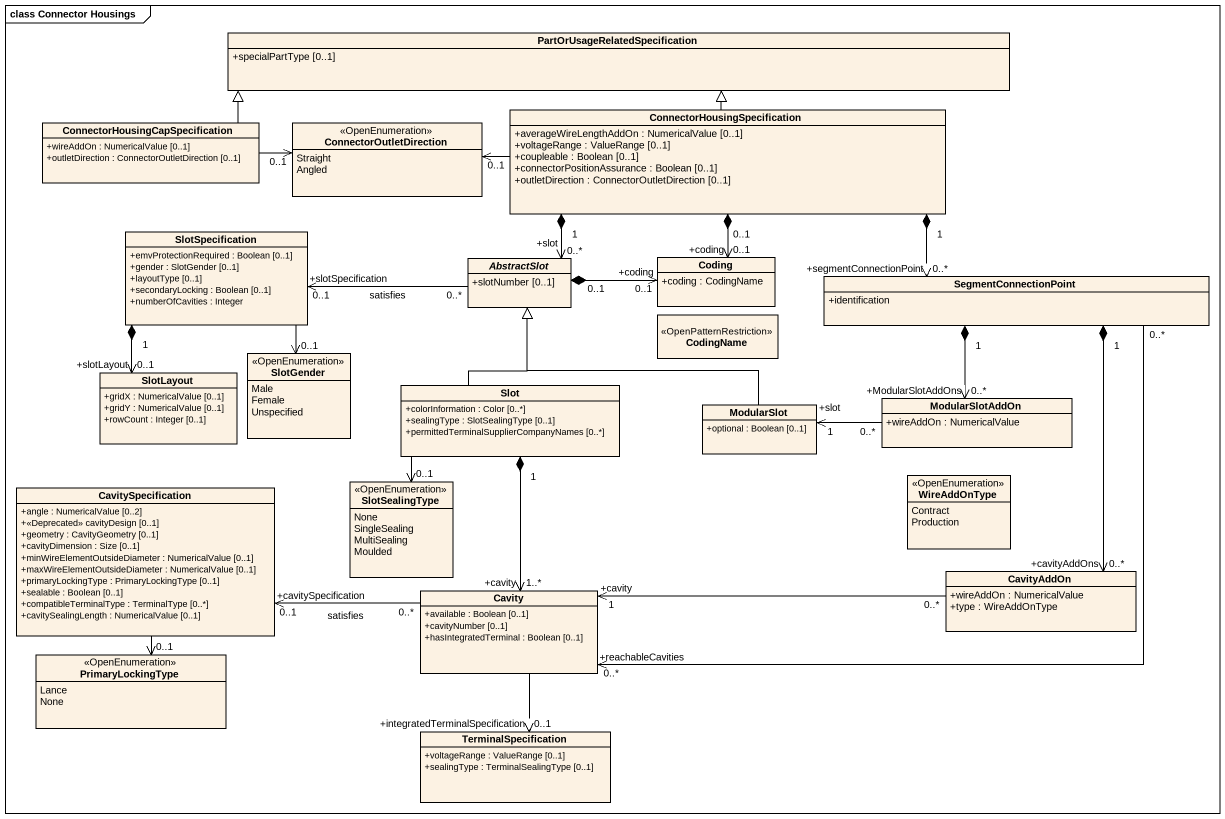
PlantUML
@startuml
mainframe class Connector Housings
hide circle
hide empty members
skinparam classAttributeIconSize 0
class "PartOrUsageRelatedSpecification" as PartOrUsageRelatedSpecificat {
  +specialPartType [0..1]
}
class "ConnectorHousingCapSpecification" as ConnectorHousingCapSpecifica {
  +wireAddOn : NumericalValue [0..1]
  +outletDirection : ConnectorOutletDirection [0..1]
}
enum ConnectorOutletDirection <<OpenEnumeration>> {
  Straight
  Angled
}
class "ConnectorHousingSpecification" as ConnectorHousingSpecificatio {
  +averageWireLengthAddOn : NumericalValue [0..1]
  +voltageRange : ValueRange [0..1]
  +coupleable : Boolean [0..1]
  +connectorPositionAssurance : Boolean [0..1]
  +outletDirection : ConnectorOutletDirection [0..1]
}
class SlotSpecification {
  +emvProtectionRequired : Boolean [0..1]
  +gender : SlotGender [0..1]
  +layoutType [0..1]
  +secondaryLocking : Boolean [0..1]
  +numberOfCavities : Integer
}
abstract class AbstractSlot {
  +slotNumber [0..1]
}
class Coding {
  +coding : CodingName
}
class SegmentConnectionPoint {
  +identification
}
class CodingName <<OpenPatternRestriction>>
class SlotLayout {
  +gridX : NumericalValue [0..1]
  +gridY : NumericalValue [0..1]
  +rowCount : Integer [0..1]
}
enum SlotGender <<OpenEnumeration>> {
  Male
  Female
  Unspecified
}
class Slot {
  +colorInformation : Color [0..*]
  +sealingType : SlotSealingType [0..1]
  +permittedTerminalSupplierCompanyNames [0..*]
}
class ModularSlot {
  +optional : Boolean [0..1]
}
class ModularSlotAddOn {
  +wireAddOn : NumericalValue
}
class CavitySpecification {
  +angle : NumericalValue [0..2]
  +<<Deprecated>> cavityDesign [0..1]
  +geometry : CavityGeometry [0..1]
  +cavityDimension : Size [0..1]
  +minWireElementOutsideDiameter : NumericalValue [0..1]
  +maxWireElementOutsideDiameter : NumericalValue [0..1]
  +primaryLockingType : PrimaryLockingType [0..1]
  +sealable : Boolean [0..1]
  +compatibleTerminalType : TerminalType [0..*]
  +cavitySealingLength : NumericalValue [0..1]
}
enum SlotSealingType <<OpenEnumeration>> {
  None
  SingleSealing
  MultiSealing
  Moulded
}
enum WireAddOnType <<OpenEnumeration>> {
  Contract
  Production
}
class Cavity {
  +available : Boolean [0..1]
  +cavityNumber [0..1]
  +hasIntegratedTerminal : Boolean [0..1]
}
class CavityAddOn {
  +wireAddOn : NumericalValue
  +type : WireAddOnType
}
enum PrimaryLockingType <<OpenEnumeration>> {
  Lance
  None
}
class TerminalSpecification {
  +voltageRange : ValueRange [0..1]
  +sealingType : TerminalSealingType [0..1]
}
ConnectorHousingCapSpecifica -right-|> PartOrUsageRelatedSpecificat
ConnectorHousingCapSpecifica -right-> "0..1" ConnectorOutletDirection
ConnectorHousingSpecificatio -up-|> PartOrUsageRelatedSpecificat
ConnectorHousingSpecificatio -left-> "0..1" ConnectorOutletDirection
ConnectorHousingSpecificatio "1" *-left-> "+slot\n0..*" AbstractSlot
ConnectorHousingSpecificatio "0..1" *--> "+coding\n0..1" Coding
SlotSpecification --> "0..1" SlotGender
AbstractSlot "0..*" -left-> "+slotSpecification\n0..1" SlotSpecification : satisfies
AbstractSlot "0..1" *-right-> "+coding\n0..1" Coding
SegmentConnectionPoint "+segmentConnectionPoint\n0..*" <-left-* "1" ConnectorHousingSpecificatio
SegmentConnectionPoint "1" *--> "0..*\n+ModularSlotAddOns" ModularSlotAddOn
SegmentConnectionPoint "0..*" --> "+reachableCavities\n0..*" Cavity
SegmentConnectionPoint "1" *--> "0..*\n+cavityAddOns" CavityAddOn
SlotLayout "+slotLayout\n0..1" <-up-* "1" SlotSpecification
Slot -up-|> AbstractSlot
Slot --> "0..1" SlotSealingType
Slot "1" *--> "+cavity\n1..*" Cavity
ModularSlot -up-|> AbstractSlot
ModularSlotAddOn "0..*" -left-> "1\n+slot" ModularSlot
CavitySpecification --> "0..1" PrimaryLockingType
Cavity "0..*" -left-> "+cavitySpecification\n0..1" CavitySpecification : satisfies
Cavity --> "0..1\n+integratedTerminalSpecification" TerminalSpecification
CavityAddOn "0..*" -left-> "1\n+cavity" Cavity
@enduml
